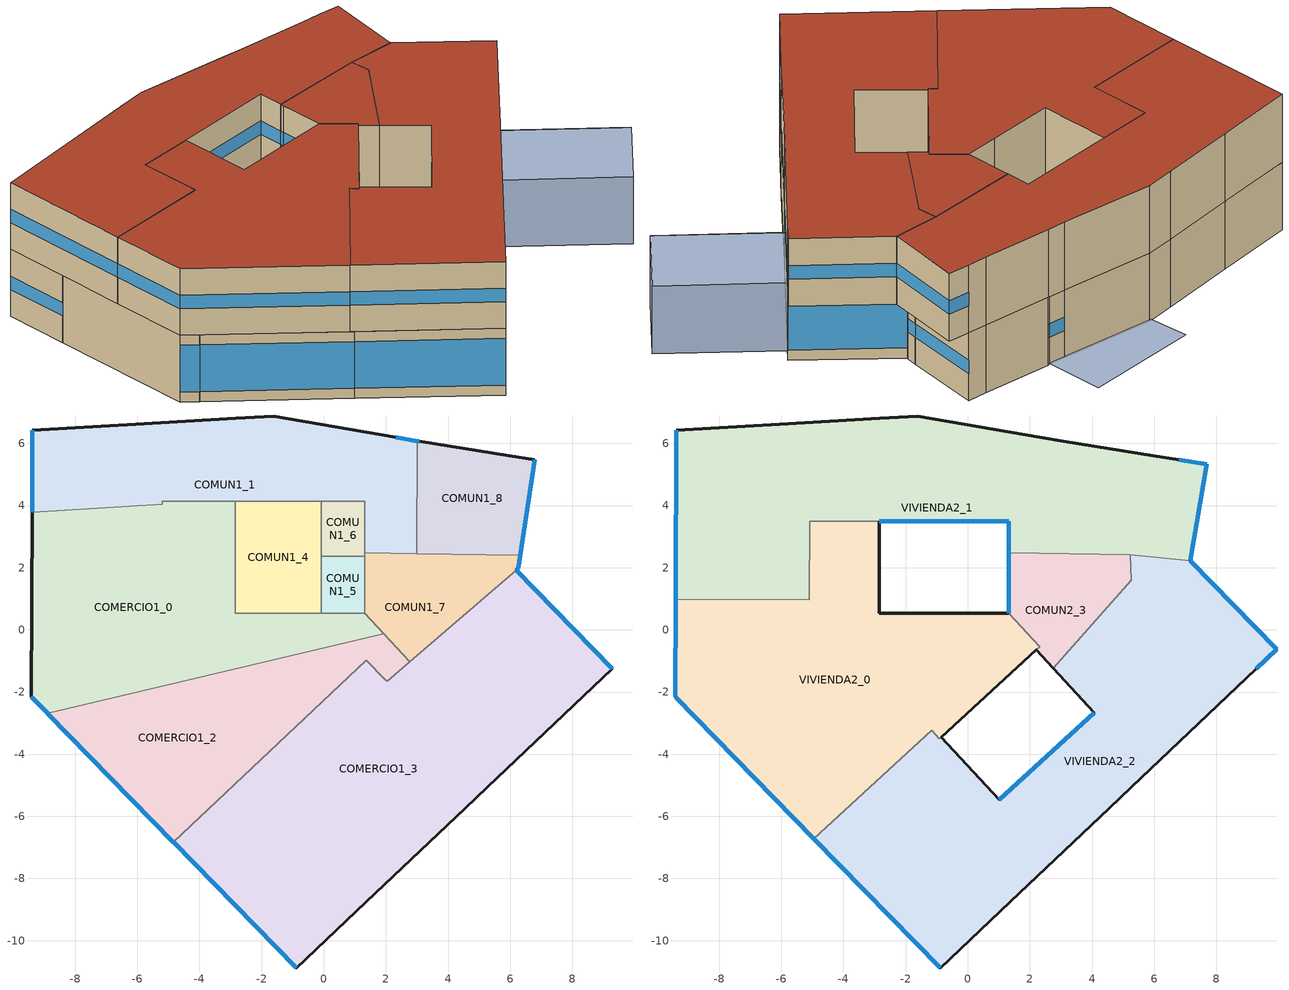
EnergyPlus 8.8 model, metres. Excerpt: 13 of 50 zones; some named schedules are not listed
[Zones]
COMERCIO1_0
 floor ground (Project Floor): 1.32,0.54 1.92,-0.12 -8.89,-2.69 -9.41,-2.16 -9.39,3.78 -5.2,4.04 -5.2,4.14 -2.86,4.14 -2.86,3.49 -2.86,0.54 -0.08,0.54 z0
 wall outside (Project Partition): -9.39,3.78 -9.41,-2.16 -8.89,-2.69 z0:3
 wall to COMERCIO1_2 (Project Partition): -8.89,-2.69 1.92,-0.12 z0:3
 wall to COMUN1_7 (Project Partition): 1.92,-0.12 1.32,0.54 z0:3
 wall to COMUN1_5 (Project Partition): 1.32,0.54 -0.08,0.54 z0:3
 wall to COMUN1_4 (Project Partition): -0.08,0.54 -2.86,0.54 -2.86,3.49 -2.86,4.14 z0:3
 wall to COMUN1_1 (Project Partition): -2.86,4.14 -5.2,4.14 -5.2,4.04 -9.39,3.78 z0:3
 window (Project External Window): -9.41,-2.16 -8.89,-2.69 z0.45:2.55
 roof outside (Project Flat Roof): 1.92,-0.12 1.32,0.54 -0.08,0.54 -2.86,0.54 -2.86,3.49 -2.86,4.14 -5.2,4.14 -5.2,4.04 -9.39,3.78 -9.41,-2.16 -8.89,-2.69 z3
COMUN1_1
 floor ground (Project Floor): 3,6.07 2.99,2.45 1.32,2.48 1.32,3.49 1.32,4.13 -0.08,4.13 -2.86,4.14 -5.2,4.14 -5.2,4.04 -9.39,3.78 -9.38,6.42 -6.05,6.62 -2.83,6.81 -1.62,6.88 2.31,6.19 z0
 wall outside (Project Partition): 3,6.07 2.31,6.19 -1.62,6.88 -2.83,6.81 -6.05,6.62 -9.38,6.42 -9.39,3.78 z0:3
 wall to COMUN1_4 (Project Partition): -2.86,4.14 -0.08,4.13 z0:3
 wall to COMUN1_6 (Project Partition): -0.08,4.13 1.32,4.13 1.32,3.49 1.32,2.48 z0:3
 wall to COMUN1_7 (Project Partition): 1.32,2.48 2.99,2.45 z0:3
 wall to COMUN1_8 (Project Partition): 2.99,2.45 3,6.07 z0:3
 window (Project External Window): 3,6.07 2.31,6.19 / -9.38,6.42 -9.39,3.78 z1.2:1.8
 roof outside (Project Flat Roof): 2.99,2.45 3,6.07 2.31,6.19 -1.62,6.88 -2.83,6.81 -6.05,6.62 -9.38,6.42 -9.39,3.78 -5.2,4.04 -5.2,4.14 -2.86,4.14 -0.08,4.13 1.32,4.13 1.32,3.49 1.32,2.48 z3
COMERCIO1_2
 floor ground (Project Floor): 1.92,-0.12 2.76,-1.03 2.03,-1.66 1.98,-1.61 1.37,-0.98 -1.74,-3.9 -4.84,-6.84 -8.89,-2.69 z0
 wall outside (Project Partition): -8.89,-2.69 -4.84,-6.84 z0:3
 wall to COMERCIO1_3 (Project Partition): -4.84,-6.84 -1.74,-3.9 1.37,-0.98 1.98,-1.61 2.03,-1.66 2.76,-1.03 z0:3
 wall to COMUN1_7 (Project Partition): 2.76,-1.03 1.92,-0.12 z0:3
 window (Project External Window): -8.88,-2.69 -4.84,-6.84 z0.45:2.55
 roof outside (Project Flat Roof): 2.03,-1.66 2.76,-1.03 1.92,-0.12 -8.89,-2.69 -4.84,-6.84 -1.74,-3.9 1.37,-0.98 1.98,-1.61 z3
COMERCIO1_3
 floor ground (Project Floor): 6.19,1.92 9.28,-1.25 5.26,-5.06 4.54,-5.74 1.36,-8.75 -0.89,-10.88 -4.84,-6.84 -1.74,-3.9 1.37,-0.98 1.98,-1.61 2.03,-1.66 2.76,-1.03 z0
 wall outside (Project Partition): -4.84,-6.84 -0.89,-10.88 1.36,-8.75 4.54,-5.74 5.26,-5.06 9.28,-1.25 6.19,1.92 z0:3
 wall to COMUN1_7 (Project Partition): 6.19,1.92 2.76,-1.03 z0:3
 window (Project External Window): -4.83,-6.84 -0.89,-10.88 / 9.28,-1.25 6.2,1.92 z0.45:2.55
 roof outside (Project Flat Roof): 4.54,-5.74 5.26,-5.06 9.28,-1.25 6.19,1.92 2.76,-1.03 2.03,-1.66 1.98,-1.61 1.37,-0.98 -1.74,-3.9 -4.84,-6.84 -0.89,-10.88 1.36,-8.75 z3
COMUN1_4
 floor ground (Project Floor): -0.08,4.13 -0.08,2.36 -0.08,0.54 -2.86,0.54 -2.86,3.49 -2.86,4.14 z0
 wall to COMUN1_5 (Project Partition): -0.08,0.54 -0.08,2.36 z0:3
 wall to COMUN1_6 (Project Partition): -0.08,2.36 -0.08,4.13 z0:3
 roof outside (Project Flat Roof): -0.08,0.54 -0.08,2.36 -0.08,4.13 -2.86,4.14 -2.86,3.49 -2.86,0.54 z3
COMUN1_5
 floor ground (Project Floor): 1.32,2.36 1.32,0.54 -0.08,0.54 -0.08,2.36 z0
 wall to COMUN1_7 (Project Partition): 1.32,0.54 1.32,2.36 z0:3
 wall to COMUN1_6 (Project Partition): 1.32,2.36 -0.08,2.36 z0:3
 roof outside (Project Flat Roof): 1.32,0.54 1.32,2.36 -0.08,2.36 -0.08,0.54 z3
COMUN1_6
 floor ground (Project Floor): 1.32,4.13 1.32,3.49 1.32,2.48 1.32,2.36 -0.08,2.36 -0.08,4.13 z0
 wall to COMUN1_7 (Project Partition): 1.32,2.36 1.32,2.48 z0:3
 roof outside (Project Flat Roof): 1.32,2.36 1.32,2.48 1.32,3.49 1.32,4.13 -0.08,4.13 -0.08,2.36 z3
COMUN1_7
 floor ground (Project Floor): 6.31,2.4 6.25,1.98 6.19,1.92 2.76,-1.03 1.92,-0.12 1.32,0.54 1.32,2.36 1.32,2.48 2.99,2.45 z0
 wall outside (Project Partition): 6.19,1.92 6.25,1.98 6.31,2.4 z0:3
 wall to COMUN1_8 (Project Partition): 6.31,2.4 2.99,2.45 z0:3
 window (Project External Window): 6.19,1.92 6.25,1.98 / 6.25,1.98 6.31,2.4 z1.2:1.8
 roof outside (Project Flat Roof): 6.19,1.92 6.25,1.98 6.31,2.4 2.99,2.45 1.32,2.48 1.32,2.36 1.32,0.54 1.92,-0.12 2.76,-1.03 z3
COMUN1_8
 floor ground (Project Floor): 6.79,5.48 6.31,2.4 2.99,2.45 3,6.07 3.07,6.06 5.97,5.6 z0
 wall outside (Project Partition): 6.31,2.4 6.79,5.48 5.97,5.6 3.07,6.06 3,6.07 z0:3
 window (Project External Window): 6.31,2.4 6.79,5.48 / 3.07,6.06 3,6.07 z1.2:1.8
 roof outside (Project Flat Roof): 6.31,2.4 6.79,5.48 5.97,5.6 3.07,6.06 3,6.07 2.99,2.45 z3
VIVIENDA2_0
 floor outside (Project Floor): 1.32,0.54 2.31,-0.54 2.2,-0.64 -0.86,-3.45 -0.92,-3.5 -1.16,-3.23 -4.96,-6.72 -9.41,-2.16 -9.4,0.99 -5.1,0.97 -5.09,3.5 -2.86,3.49 -2.86,0.54 -0.08,0.54 z3
 wall outside (Project Partition): -0.86,-3.45 2.2,-0.64 / 1.32,0.54 -0.08,0.54 -2.86,0.54 -2.86,3.49 / -9.4,0.99 -9.41,-2.16 -4.96,-6.72 z3:6
 wall to VIVIENDA2_2 (Project Partition): -4.96,-6.72 -1.16,-3.23 -0.92,-3.5 -0.86,-3.45 z3:6
 wall to COMUN2_3 (Project Partition): 2.2,-0.64 2.31,-0.54 1.32,0.54 z3:6
 wall to VIVIENDA2_1 (Project Partition): -2.86,3.49 -5.09,3.5 -5.1,0.97 -9.4,0.99 z3:6
 window (Project External Window): -9.4,0.99 -9.41,-2.16 / -9.4,-2.16 -4.96,-6.72 z4.2:4.8
 roof outside (Project Flat Roof): -0.86,-3.45 2.2,-0.64 2.31,-0.54 1.32,0.54 -0.08,0.54 -2.86,0.54 -2.86,3.49 -5.09,3.5 -5.1,0.97 -9.4,0.99 -9.41,-2.16 -4.96,-6.72 -1.16,-3.23 -0.92,-3.5 z6
VIVIENDA2_1
 floor outside (Project Floor): 7.68,5.33 7.15,2.22 5.22,2.42 1.32,2.48 1.32,3.49 -2.86,3.49 -5.09,3.5 -5.1,0.97 -9.4,0.99 -9.38,6.42 -6.05,6.62 -2.83,6.81 -1.62,6.88 2.31,6.19 3.07,6.06 5.97,5.6 6.79,5.48 z3
 wall outside (Project Partition): -2.86,3.49 1.32,3.49 1.32,2.48 / 7.15,2.22 7.68,5.33 6.79,5.48 5.97,5.6 3.07,6.06 2.31,6.19 -1.62,6.88 -2.83,6.81 -6.05,6.62 -9.38,6.42 -9.4,0.99 z3:6
 wall to COMUN2_3 (Project Partition): 1.32,2.48 5.22,2.42 z3:6
 wall to VIVIENDA2_2 (Project Partition): 5.22,2.42 7.15,2.22 z3:6
 window (Project External Window): -2.85,3.49 1.32,3.49 / 1.32,3.49 1.32,2.48 / 7.15,2.22 7.68,5.33 / 7.68,5.33 6.79,5.48 / -9.38,6.42 -9.4,0.99 z4.2:4.8
 roof outside (Project Flat Roof): 7.15,2.22 7.68,5.33 6.79,5.48 5.97,5.6 3.07,6.06 2.31,6.19 -1.62,6.88 -2.83,6.81 -6.05,6.62 -9.38,6.42 -9.4,0.99 -5.1,0.97 -5.09,3.5 -2.86,3.49 1.32,3.49 1.32,2.48 5.22,2.42 z6
VIVIENDA2_2
 floor outside (Project Floor): 7.15,2.22 9.93,-0.63 9.28,-1.25 5.26,-5.06 4.54,-5.74 1.36,-8.75 -0.89,-10.88 -4.96,-6.72 -1.16,-3.23 -0.92,-3.5 -0.86,-3.45 1,-5.47 4.06,-2.66 2.74,-1.23 5.25,1.6 5.22,2.42 z3
 wall outside (Project Partition): -4.96,-6.72 -0.89,-10.88 1.36,-8.75 4.54,-5.74 5.26,-5.06 9.28,-1.25 9.93,-0.63 7.15,2.22 / 2.74,-1.23 4.06,-2.66 1,-5.47 -0.86,-3.45 z3:6
 wall to COMUN2_3 (Project Partition): 5.22,2.42 5.25,1.6 2.74,-1.23 z3:6
 window (Project External Window): -4.95,-6.72 -0.89,-10.88 / 9.28,-1.25 9.93,-0.63 / 9.93,-0.63 7.16,2.22 / 4.06,-2.66 1.01,-5.47 z4.2:4.8
 roof outside (Project Flat Roof): 4.54,-5.74 5.26,-5.06 9.28,-1.25 9.93,-0.63 7.15,2.22 5.22,2.42 5.25,1.6 2.74,-1.23 4.06,-2.66 1,-5.47 -0.86,-3.45 -0.92,-3.5 -1.16,-3.23 -4.96,-6.72 -0.89,-10.88 1.36,-8.75 z6
COMUN2_3
 floor outside (Project Floor): 5.22,2.42 5.25,1.6 2.74,-1.23 2.2,-0.64 2.31,-0.54 1.32,0.54 1.32,2.36 1.32,2.48 z3
 wall outside (Project Partition): 2.2,-0.64 2.74,-1.23 / 1.32,2.48 1.32,2.36 1.32,0.54 z3:6
 window (Project External Window): 1.32,2.48 1.32,2.36 / 1.32,2.36 1.32,0.54 z4.2:4.8
 roof outside (Project Flat Roof): 2.74,-1.23 5.25,1.6 5.22,2.42 1.32,2.48 1.32,2.36 1.32,0.54 2.31,-0.54 2.2,-0.64 z6
shading: 12.32,-5.26 8.81,-1.7 / 8.81,-1.7 6.38,-4 / 6.38,-4 9.88,-7.57 / 9.88,-7.57 12.32,-5.26 z0:3; 12.32,-5.26 8.81,-1.7 6.38,-4 9.88,-7.57 z3; 3.07,6.06 3.06,8.55 -1.71,8.57 -1.62,6.88 2.31,6.19 z0.1
[Building]
bcn: North Axis=0; Terrain=City; Solar Distribution=FullInteriorAndExteriorWithReflections
[Site:Location]
BARCELONA	ESP: Latitude=41.28; Longitude=2.07; Time Zone=1; Elevation=6
[SizingPeriod:DesignDay] Day of Month=21; DryBulb Temperature Range Modifier Type=DefaultMultipliers; Barometric Pressure=101253; Rain Indicator=No; Snow Indicator=No; Daylight Saving Time Indicator=No
Name | Month | Day Type | Maximum DryBulb Temperature | Daily DryBulb Temperature Range | Humidity Condition Type | Wetbulb or DewPoint at Maximum DryBulb | Wind Speed | Wind Direction | Solar Model Indicator | Sky Clearness | ASHRAE Clear Sky Optical Depth for Beam Irradiance taub | ASHRAE Clear Sky Optical Depth for Diffuse Irradiance taud
BARCELONA Ann Htg 99.6% Condns DB | 1 | WinterDesignDay | 0.9 | 0 | Wetbulb | 0.9 | 4.3 | 350 | ASHRAEClearSky | 0
BARCELONA Ann Hum_n 99.6% Condns DP=>MCDB | 1 | WinterDesignDay | 5.5 | 0 | Dewpoint | -7.1 | 4.3 | 350 | ASHRAEClearSky | 0
BARCELONA Ann Htg Wind 99.6% Condns WS=>MCDB | 1 | WinterDesignDay | 11.2 | 0 | Wetbulb | 11.2 | 10.9 | 350 | ASHRAEClearSky | 0
BARCELONA Ann Clg .4% Condns DB=>MWB | 8 | SummerDesignDay | 30.2 | 7.7 | Wetbulb | 23.8 | 4.4 | 210 | ASHRAETau |  | 0.492 | 1.927
[MATERIAL]
DefaultMaterial: Roughness=Rough; Thickness=0.1; Conductivity=0.1; Density=1000; Specific Heat=1000; Thermal Absorptance=0.9; Solar Absorptance=0.7; Visible Absorptance=0.7
[WINDOWMATERIAL:SIMPLEGLAZINGSYSTEM]
DefaultGlazing: UFactor=2.7; Solar Heat Gain Coefficient=0.763; Visible Transmittance=0.8
[CONSTRUCTION]
Project Partition; Project Floor; Project Flat Roof: DefaultMaterial
Project External Window: DefaultGlazing
[ZONE] Type=1; Multiplier=1; Ceiling Height=autocalculate; Volume=autocalculate; Floor Area=autocalculate; Part of Total Floor Area=Yes
VIVIENDA2_0; VIVIENDA2_1; VIVIENDA2_2; COMUN2_3; COMERCIO1_0; COMUN1_1; COMERCIO1_2; COMERCIO1_3; COMUN1_4; COMUN1_5; COMUN1_6; COMUN1_7; COMUN1_8
[PEOPLE] Number of People Calculation Method=People/Area; Fraction Radiant=0.3; Sensible Heat Fraction=autocalculate; Carbon Dioxide Generation Rate=3.82e-08; Enable ASHRAE 55 Comfort Warnings=No; Mean Radiant Temperature Calculation Type=ZoneAveraged; Clothing Insulation Calculation Method=ClothingInsulationSchedule
Name | Zone or ZoneList | Number of People Schedule | People per Zone Floor Area | Activity Level Schedule
vivienda2_0People | vivienda2_0 | MidriseApartment Apartment Occ | 0.0283092 | MidriseApartment Activity
vivienda2_1People | vivienda2_1 | MidriseApartment Apartment Occ | 0.0283092 | MidriseApartment Activity
vivienda2_2People | vivienda2_2 | MidriseApartment Apartment Occ | 0.0283092 | MidriseApartment Activity
comercio1_0People | comercio1_0 | Retail Bldg Occ | 0.161459 | Retail Activity
comercio1_2People | comercio1_2 | Retail Bldg Occ | 0.161459 | Retail Activity
comercio1_3People | comercio1_3 | Retail Bldg Occ | 0.161459 | Retail Activity
[LIGHTS] Design Level Calculation Method=Watts/Area; Return Air Fraction=0; Fraction Radiant=0; Fraction Visible=0; Fraction Replaceable=1; EndUse Subcategory=General; Return Air Fraction Calculated from Plenum Temperature=No; Return Air Fraction Function of Plenum Temperature Coefficient 1=0; Return Air Fraction Function of Plenum Temperature Coefficient 2=0
Name | Zone or ZoneList | Schedule | Watts per Zone Floor Area
vivienda2_0Lights | vivienda2_0 | MidriseApartment Apartment Light | 11.8404
vivienda2_1Lights | vivienda2_1 | MidriseApartment Apartment Light | 11.8404
vivienda2_2Lights | vivienda2_2 | MidriseApartment Apartment Light | 11.8404
comun2_3Lights | comun2_3 | MidriseApartment Corridor Light | 5.38198
comercio1_0Lights | comercio1_0 | Retail Bldg Light | 18.2987
comun1_1Lights | comun1_1 | MidriseApartment Corridor Light | 5.38198
comercio1_2Lights | comercio1_2 | Retail Bldg Light | 18.2987
comercio1_3Lights | comercio1_3 | Retail Bldg Light | 18.2987
comun1_4Lights | comun1_4 | MidriseApartment Corridor Light | 5.38198
comun1_5Lights | comun1_5 | MidriseApartment Corridor Light | 5.38198
comun1_6Lights | comun1_6 | MidriseApartment Corridor Light | 5.38198
comun1_7Lights | comun1_7 | MidriseApartment Corridor Light | 5.38198
comun1_8Lights | comun1_8 | MidriseApartment Corridor Light | 5.38198
[ELECTRICEQUIPMENT] Design Level Calculation Method=Watts/Area; Fraction Latent=0; Fraction Radiant=0; Fraction Lost=0; EndUse Subcategory=ElectricEquipment
Name | Zone or ZoneList | Schedule | Watts per Zone Floor Area
vivienda2_0ElectricEquipment | vivienda2_0 | MidriseApartment Apartment Equip | 3.87503
vivienda2_1ElectricEquipment | vivienda2_1 | MidriseApartment Apartment Equip | 3.87503
vivienda2_2ElectricEquipment | vivienda2_2 | MidriseApartment Apartment Equip | 3.87503
comercio1_0ElectricEquipment | comercio1_0 | Retail Bldg Equip | 2.36807
comercio1_2ElectricEquipment | comercio1_2 | Retail Bldg Equip | 2.36807
comercio1_3ElectricEquipment | comercio1_3 | Retail Bldg Equip | 2.36807
[ZONEINFILTRATION:DESIGNFLOWRATE] Schedule=MidriseApartment Infil; Design Flow Rate Calculation Method=Flow/Area; Flow per Zone Floor Area=0.000226568; Constant Term Coefficient=1; Temperature Term Coefficient=0; Velocity Term Coefficient=0; Velocity Squared Term Coefficient=0
Name | Zone or ZoneList
vivienda2_0ZoneInfiltration | vivienda2_0
vivienda2_1ZoneInfiltration | vivienda2_1
vivienda2_2ZoneInfiltration | vivienda2_2
comun2_3ZoneInfiltration | comun2_3
comercio1_0ZoneInfiltration | comercio1_0
comun1_1ZoneInfiltration | comun1_1
comercio1_2ZoneInfiltration | comercio1_2
comercio1_3ZoneInfiltration | comercio1_3
comun1_4ZoneInfiltration | comun1_4
comun1_5ZoneInfiltration | comun1_5
comun1_6ZoneInfiltration | comun1_6
comun1_7ZoneInfiltration | comun1_7
comun1_8ZoneInfiltration | comun1_8
[Schedule:Week:Daily]
SCHEDULE:WEEK:DAILY {CBC3552E-49ED-41B8-A399-ECD5E7AECDB9}: MidriseApartment Corridor Light Default Schedule, MidriseApartment Corridor Light Default Schedule, MidriseApartment Corridor Light Default Schedule, MidriseApartment Corridor Light Default Schedule, MidriseApartment Corridor Light Default Schedule, MidriseApartment Corridor Light Default Schedule, MidriseApartment Corridor Light Default Schedule, MidriseApartment Corridor Light Default Schedule, MidriseApartment Corridor Light Summer Design Day, MidriseApartment Corridor Light Winter Design Day, MidriseApartment Corridor Light Default Schedule, MidriseApartment Corridor Light Default Schedule
SCHEDULE:WEEK:DAILY {4E5573DE-4297-45A0-9D21-9559A796CC95}: MidriseApartment Apartment Occ Default Schedule, MidriseApartment Apartment Occ Default Schedule, MidriseApartment Apartment Occ Default Schedule, MidriseApartment Apartment Occ Default Schedule, MidriseApartment Apartment Occ Default Schedule, MidriseApartment Apartment Occ Default Schedule, MidriseApartment Apartment Occ Default Schedule, MidriseApartment Apartment Occ Default Schedule, MidriseApartment Apartment Occ Summer Design Day, MidriseApartment Apartment Occ Winter Design Day, MidriseApartment Apartment Occ Default Schedule, MidriseApartment Apartment Occ Default Schedule
SCHEDULE:WEEK:DAILY {9C0406D9-E4D3-4426-BF7F-223E9201C084}: MidriseApartment Apartment Light Default Schedule, MidriseApartment Apartment Light Default Schedule, MidriseApartment Apartment Light Default Schedule, MidriseApartment Apartment Light Default Schedule, MidriseApartment Apartment Light Default Schedule, MidriseApartment Apartment Light Default Schedule, MidriseApartment Apartment Light Default Schedule, MidriseApartment Apartment Light Default Schedule, MidriseApartment Apartment Light Summer Design Day, MidriseApartment Apartment Light Winter Design Day, MidriseApartment Apartment Light Default Schedule, MidriseApartment Apartment Light Default Schedule
SCHEDULE:WEEK:DAILY {209DD2E3-012E-4D8D-9BEC-2729F2339963}: MidriseApartment Apartment Equip Default Schedule, MidriseApartment Apartment Equip Default Schedule, MidriseApartment Apartment Equip Default Schedule, MidriseApartment Apartment Equip Default Schedule, MidriseApartment Apartment Equip Default Schedule, MidriseApartment Apartment Equip Default Schedule, MidriseApartment Apartment Equip Default Schedule, MidriseApartment Apartment Equip Default Schedule, MidriseApartment Apartment Equip Summer Design Day, MidriseApartment Apartment Equip Winter Design Day, MidriseApartment Apartment Equip Default Schedule, MidriseApartment Apartment Equip Default Schedule
SCHEDULE:WEEK:DAILY {FDB76EC8-7C93-4E32-825E-2E157AFA2A94}: MidriseApartment Activity Default Schedule, MidriseApartment Activity Default Schedule, MidriseApartment Activity Default Schedule, MidriseApartment Activity Default Schedule, MidriseApartment Activity Default Schedule, MidriseApartment Activity Default Schedule, MidriseApartment Activity Default Schedule, MidriseApartment Activity Default Schedule, MidriseApartment Activity Summer Design Day, MidriseApartment Activity Winter Design Day, MidriseApartment Activity Default Schedule, MidriseApartment Activity Default Schedule
SCHEDULE:WEEK:DAILY {45F111D1-E0F8-4F38-8FE1-FECE9DDE4FE4}: Retail Bldg Occ Default Schedule, Retail Bldg Occ Default Schedule, Retail Bldg Occ Default Schedule, Retail Bldg Occ Default Schedule, Retail Bldg Occ Default Schedule, Retail Bldg Occ Default Schedule, Retail Bldg Occ Rule 2 Day Schedule, Retail Bldg Occ Default Schedule, Retail Bldg Occ Summer Design Day, Retail Bldg Occ Winter Design Day, Retail Bldg Occ Default Schedule, Retail Bldg Occ Default Schedule
SCHEDULE:WEEK:DAILY {FBC49BAB-6A7C-4ED1-BD58-B3B60E4278EC}: Retail Bldg Occ Rule 1 Day Schedule, Retail Bldg Occ Default Schedule, Retail Bldg Occ Default Schedule, Retail Bldg Occ Default Schedule, Retail Bldg Occ Default Schedule, Retail Bldg Occ Default Schedule, Retail Bldg Occ Rule 2 Day Schedule, Retail Bldg Occ Default Schedule, Retail Bldg Occ Summer Design Day, Retail Bldg Occ Winter Design Day, Retail Bldg Occ Default Schedule, Retail Bldg Occ Default Schedule
SCHEDULE:WEEK:DAILY {11A29B8F-5E9E-410B-A522-B0CB5DA8A86C}: Retail Bldg Light Default Schedule, Retail Bldg Light Default Schedule, Retail Bldg Light Default Schedule, Retail Bldg Light Default Schedule, Retail Bldg Light Default Schedule, Retail Bldg Light Default Schedule, Retail Bldg Light Rule 2 Day Schedule, Retail Bldg Light Default Schedule, Retail Bldg Light Summer Design Day, Retail Bldg Light Winter Design Day, Retail Bldg Light Default Schedule, Retail Bldg Light Default Schedule
SCHEDULE:WEEK:DAILY {A80E466F-323F-4812-BC86-E5BCCB1AF104}: Retail Bldg Light Rule 1 Day Schedule, Retail Bldg Light Default Schedule, Retail Bldg Light Default Schedule, Retail Bldg Light Default Schedule, Retail Bldg Light Default Schedule, Retail Bldg Light Default Schedule, Retail Bldg Light Rule 2 Day Schedule, Retail Bldg Light Default Schedule, Retail Bldg Light Summer Design Day, Retail Bldg Light Winter Design Day, Retail Bldg Light Default Schedule, Retail Bldg Light Default Schedule
SCHEDULE:WEEK:DAILY {C6404C75-CC6F-4577-8093-3149B12904C4}: Retail Activity Default Schedule, Retail Activity Default Schedule, Retail Activity Default Schedule, Retail Activity Default Schedule, Retail Activity Default Schedule, Retail Activity Default Schedule, Retail Activity Default Schedule, Retail Activity Default Schedule, Retail Activity Summer Design Day, Retail Activity Winter Design Day, Retail Activity Default Schedule, Retail Activity Default Schedule
[Schedule:Year]
MIDRISEAPARTMENT CORRIDOR LIGHT: Schedule:Week:Daily {cbc3552e-49ed-41b8-a399-ecd5e7aecdb9}, 1, 1, 12, 31
MIDRISEAPARTMENT INFIL: Schedule:Week:Daily {1b2951d3-8a6d-40b0-a578-f54d283818bd}, 1, 1, 12, 31
MIDRISEAPARTMENT APARTMENT OCC: Schedule:Week:Daily {4e5573de-4297-45a0-9d21-9559a796cc95}, 1, 1, 12, 31
MIDRISEAPARTMENT APARTMENT LIGHT: Schedule:Week:Daily {9c0406d9-e4d3-4426-bf7f-223e9201c084}, 1, 1, 12, 31
MIDRISEAPARTMENT APARTMENT EQUIP: Schedule:Week:Daily {209dd2e3-012e-4d8d-9bec-2729f2339963}, 1, 1, 12, 31
MIDRISEAPARTMENT ACTIVITY: Schedule:Week:Daily {fdb76ec8-7c93-4e32-825e-2e157afa2a94}, 1, 1, 12, 31
RETAIL BLDG OCC: Schedule:Week:Daily {45f111d1-e0f8-4f38-8fe1-fece9dde4fe4}, 1, 1, 1, 3, Schedule:Week:Daily {fbc49bab-6a7c-4ed1-bd58-b3b60e4278ec}, 1, 4, 12, 31
RETAIL BLDG LIGHT: Schedule:Week:Daily {11a29b8f-5e9e-410b-a522-b0cb5da8a86c}, 1, 1, 1, 3, Schedule:Week:Daily {a80e466f-323f-4812-bc86-e5bccb1af104}, 1, 4, 12, 31
RETAIL BLDG EQUIP: Schedule:Week:Daily {ede86dbd-af2f-4a7a-aff4-26ba35bf11e3}, 1, 1, 1, 3, Schedule:Week:Daily {8e155032-f190-443d-b29e-fbbd2255b34d}, 1, 4, 12, 31
RETAIL ACTIVITY: Schedule:Week:Daily {c6404c75-cc6f-4577-8093-3149b12904c4}, 1, 1, 12, 31
